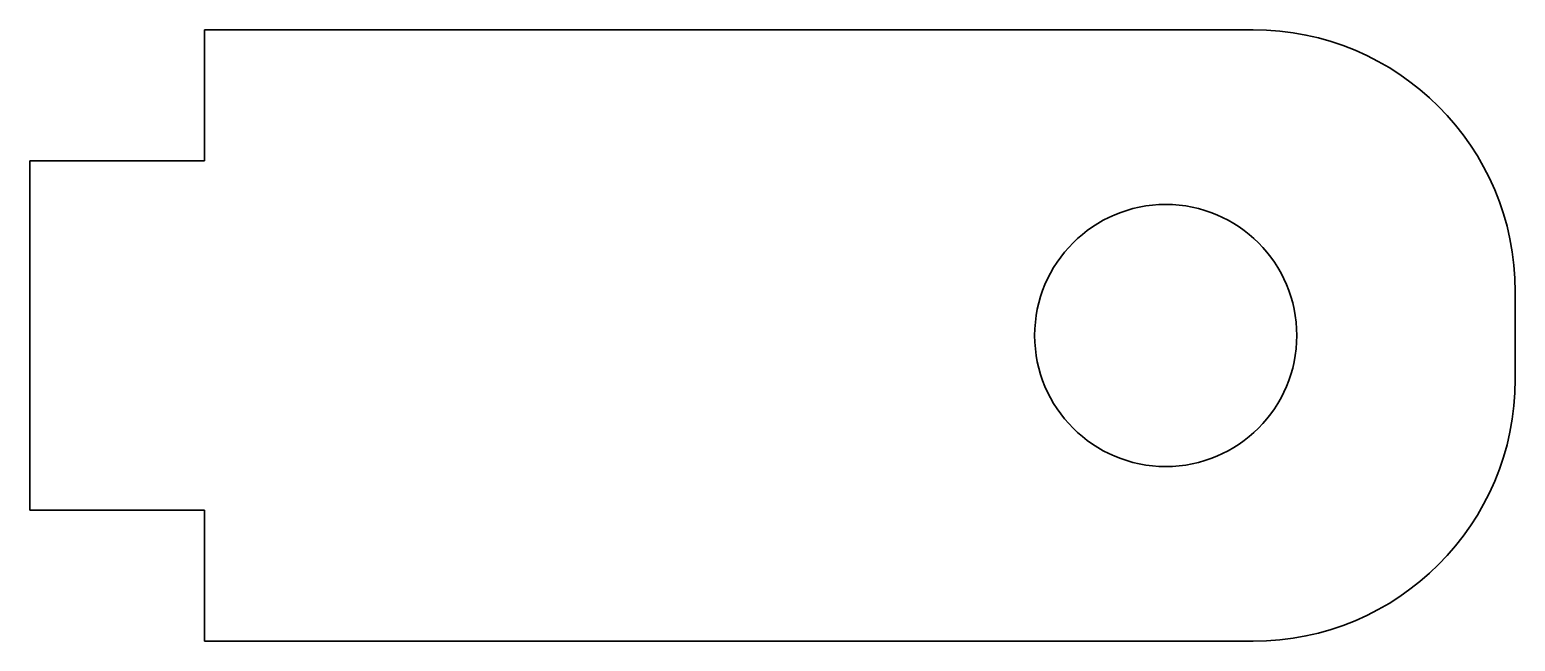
# Model space of a CAD drawing. Header units: inches. Extents: x 0 to 17, y 0 to 7.
import ezdxf

# ---------------------------------------------------------------- set-up
doc = ezdxf.new("R2010")
doc.units = ezdxf.units.IN
doc.header["$MEASUREMENT"] = 0
doc.layers.add('SIMUMAK Visible (ISO)', color=7, linetype='Continuous', lineweight=35)

# ---------------------------------------------------------------- blocks, each defined once
blk = doc.blocks.new('FRERE-01-SOPOT01_Sheet_2_FRERE-01-SOPOT01')
at = {"layer": 'SIMUMAK Visible (ISO)'}
for p, q in [((-6.5, 2), (-6.5, 3.5)), ((-6.5, 3.5), (5.5, 3.5)), ((-6.5, 2), (-8.5, 2)), ((-8.5, 2), (-8.5, -2)), ((8.5, 0.5), (8.5, -0.5)), ((-8.5, -2), (-6.5, -2)), ((-6.5, -3.5), (-6.5, -2)), ((5.5, -3.5), (-6.5, -3.5))]:
    blk.add_line(p, q, dxfattribs=at)
blk.add_circle((4.5, 0), 1.5, dxfattribs=at)
at = {"layer": 'SIMUMAK Visible (ISO)', "extrusion": (0, 0, -1)}
for centre, start, end in [((-5.5, 0.5), 90, 180), ((-5.5, -0.5), 180, 270)]:
    blk.add_arc(centre, 3, start, end, dxfattribs=at)

msp = doc.modelspace()

# ---------------------------------------------------------------- block references
msp.add_blockref('FRERE-01-SOPOT01_Sheet_2_FRERE-01-SOPOT01', (8.5, 3.5))

doc.saveas('drawing.dxf')
